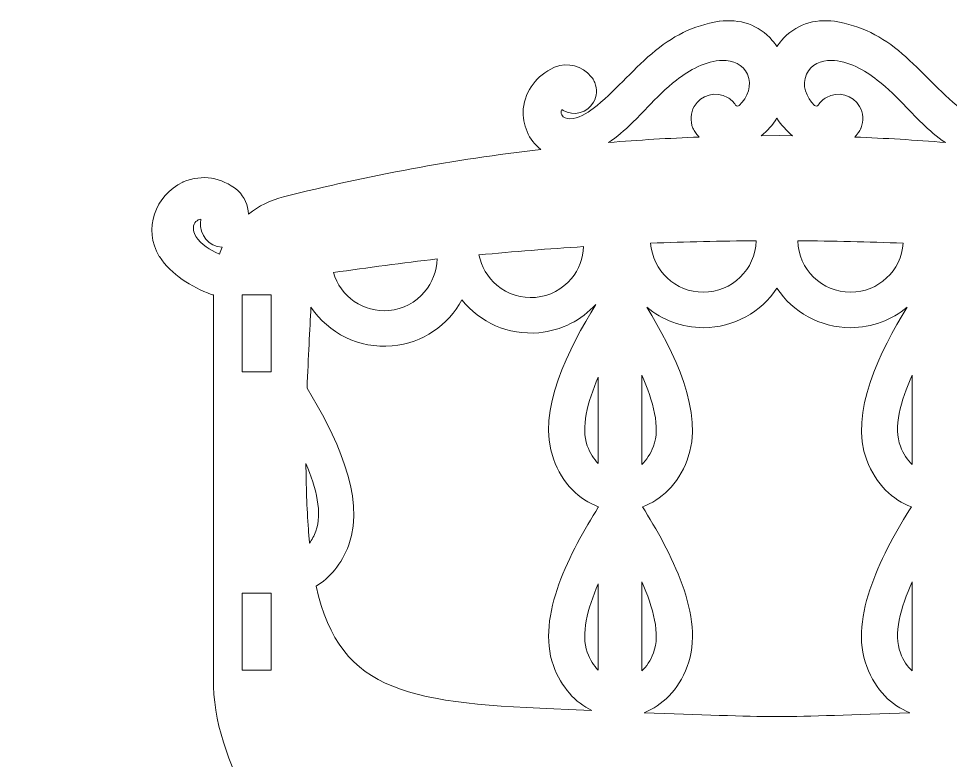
# Model space of a CAD drawing. Header units: millimetres. Extents: x -256 to 256, y -337 to 355.
# Drawn here: x -77.8 to 19.2, y 107 to 184.2 of the extents above; entities that cross this region are included whole.
import ezdxf

# ---------------------------------------------------------------- set-up
doc = ezdxf.new("R2010")
doc.units = ezdxf.units.MM
doc.header["$MEASUREMENT"] = 0
doc.layers.add('Camada 1', color=7, linetype='Continuous')

msp = doc.modelspace()

# ---------------------------------------------------------------- linework, layer by layer
at = {"layer": 'Camada 1', "color": 250, "lineweight": 20}
for points, knots in [([(-61.972, 97.934), (-62.0767, 96.5072), (-61.8025, 95.095), (-61.3112, 93.761), (-61.3112, 93.761), (-61.9061, 93.4968), (-62.3957, 93.055), (-62.7605, 92.4818), (-62.7605, 92.4818), (-62.7605, 92.4818), (-62.8538, 92.3279), (-62.8538, 92.3279), (-62.8538, 92.3279), (-62.9424, 92.1745), (-63.0105, 92.01), (-63.0557, 91.8386), (-63.0557, 91.8386), (-63.2537, 91.1621), (-63.1206, 90.4133), (-62.6913, 89.8324), (-62.6913, 89.8324), (-61.9328, 88.8061), (-60.4842, 88.5888), (-59.4579, 89.3473), (-59.4579, 89.3473), (-59.4579, 89.3473), (-59.3136, 89.4631), (-59.3136, 89.4631), (-59.3136, 89.4631), (-59.2281, 89.2909), (-59.1939, 89.1004), (-59.2566, 88.9104), (-59.2566, 88.9104), (-59.3677, 88.5742), (-59.7357, 88.436), (-60.0584, 88.401), (-60.0584, 88.401), (-60.8906, 88.3109), (-61.8859, 88.7769), (-62.575, 89.1942), (-62.575, 89.1942), (-63.6564, 89.8489), (-64.6896, 90.6716), (-65.6466, 91.4959), (-65.6466, 91.4959), (-67.0415, 92.6971), (-68.2964, 94.0283), (-69.652, 95.2673), (-69.652, 95.2673), (-69.8764, 95.5131), (-70.1272, 95.7333), (-70.3979, 95.9267), (-70.3979, 95.9267), (-71.978, 97.256), (-74.2963, 97.1354), (-76.1402, 96.4939), (-76.1402, 96.4939), (-77.2321, 96.1139), (-78.3207, 95.5015), (-79.1589, 94.6994), (-79.1589, 94.6994), (-79.1589, 94.6994), (-79.1874, 94.6703), (-79.1874, 94.6703), (-79.1874, 94.6703), (-80.4225, 93.3234), (-81.1962, 91.5354), (-81.2996, 89.7085), (-81.2996, 89.7085), (-81.4389, 87.2477), (-80.3285, 85.0554), (-78.3361, 83.6258), (-78.3361, 83.6258), (-78.3361, 83.6258), (-78.3212, 83.6155), (-78.3212, 83.6155), (-78.3212, 83.6155), (-77.6879, 83.1883), (-77.0142, 82.8299), (-76.3131, 82.5326), (-76.3131, 82.5326), (-77.8147, 80.3987), (-77.4893, 77.4656), (-75.7135, 75.4899), (-75.7135, 75.4899), (-75.7135, 75.4899), (-75.6868, 75.462), (-75.6868, 75.462), (-75.6868, 75.462), (-74.0791, 73.8797), (-72.1468, 73.4852), (-70.0023, 74.1046), (-70.0023, 74.1046), (-70.0023, 74.1046), (-69.9221, 74.1338), (-69.9221, 74.1338), (-69.9221, 74.1338), (-68.4054, 74.8056), (-67.597, 76.195), (-67.6518, 77.8392), (-67.6518, 77.8392), (-67.6518, 77.8392), (-67.663, 78.0507), (-67.663, 78.0507), (-67.663, 78.0507), (-67.6761, 78.2294), (-67.7113, 78.4078), (-67.7674, 78.5781), (-67.7674, 78.5781), (-67.9781, 79.2766), (-68.4892, 79.8772), (-69.1943, 80.1398), (-69.1943, 80.1398), (-70.4602, 80.6113), (-71.7397, 79.8216), (-72.1279, 78.582), (-72.1279, 78.582), (-72.1916, 78.3788), (-72.2306, 78.1686), (-72.2444, 77.9567), (-72.2444, 77.9567), (-72.6558, 78.069), (-73.0132, 78.3239), (-73.1879, 78.7385), (-73.1879, 78.7385), (-73.4224, 79.295), (-73.2166, 79.8849), (-72.8303, 80.3143), (-72.8303, 80.3143), (-71.4342, 81.3257), (-65.5772, 81.101), (-63.7487, 81.1446), (-63.7487, 81.1446), (-60.9694, 81.2108), (-58.1797, 81.3834), (-55.394, 81.4576), (-55.394, 81.4576), (-66.8927, 78.6892), (-75.438, 68.3375), (-75.438, 55.9888), (-75.438, 55.9888), (-75.438, 41.5209), (-63.7087, 29.7916), (-49.2409, 29.7916), (-49.2409, 29.7916), (-34.7726, 29.7916), (-23.0432, 41.5209), (-23.0432, 55.9888), (-23.0432, 55.9888), (-23.0432, 64.8213), (-27.4146, 72.6331), (-34.1117, 77.3786), (-34.1117, 77.3786), (-31.9191, 76.0886), (-29.9342, 74.6172), (-28.0311, 72.8827), (-28.0311, 72.8827), (-26.2532, 71.2621), (-24.6316, 69.4858), (-22.8611, 67.8622), (-22.8611, 67.8622), (-21.3775, 66.5018), (-19.8903, 65.4059), (-18.3502, 64.5158), (-18.3502, 64.5158), (-16.9602, 63.7125), (-15.5272, 63.0765), (-14.0154, 62.5648), (-14.0154, 62.5648), (-11.9826, 61.8766), (-9.807, 61.4129), (-7.4016, 61.0682), (-7.4016, 61.0682), (-4.5929, 60.6659), (-1.7247, 60.4452), (1.1451, 60.3446), (1.1451, 60.3446), (4.0149, 60.4452), (6.8831, 60.6659), (9.6918, 61.0682), (9.6918, 61.0682), (12.0972, 61.4129), (14.2728, 61.8766), (16.3056, 62.5648), (16.3056, 62.5648), (17.8174, 63.0765), (19.2504, 63.7125), (20.6404, 64.5158), (20.6404, 64.5158), (22.1805, 65.4059), (23.6677, 66.5018), (25.1513, 67.8622), (25.1513, 67.8622), (26.9218, 69.4858), (28.5434, 71.2621), (30.3213, 72.8827), (30.3213, 72.8827), (32.2244, 74.6172), (34.2093, 76.0886), (36.4019, 77.3786), (36.4019, 77.3786), (29.7048, 72.6331), (25.3334, 64.8213), (25.3334, 55.9888), (25.3334, 55.9888), (25.3334, 41.5209), (37.0628, 29.7916), (51.5311, 29.7916), (51.5311, 29.7916), (65.9989, 29.7916), (77.7282, 41.5209), (77.7282, 55.9888), (77.7282, 55.9888), (77.7282, 68.3375), (69.1829, 78.6892), (57.6842, 81.4576), (57.6842, 81.4576), (60.4699, 81.3834), (63.2596, 81.2108), (66.0389, 81.1446), (66.0389, 81.1446), (67.8674, 81.101), (73.7244, 81.3257), (75.1205, 80.3143), (75.1205, 80.3143), (75.5068, 79.8849), (75.7126, 79.295), (75.4781, 78.7385), (75.4781, 78.7385), (75.3034, 78.3239), (74.946, 78.069), (74.5346, 77.9567), (74.5346, 77.9567), (74.5208, 78.1686), (74.4818, 78.3788), (74.4181, 78.582), (74.4181, 78.582), (74.0299, 79.8216), (72.7504, 80.6113), (71.4845, 80.1398), (71.4845, 80.1398), (70.7794, 79.8772), (70.2683, 79.2766), (70.0529, 78.5633), (70.0529, 78.5633), (70.0015, 78.4078), (69.9663, 78.2294), (69.9532, 78.0507), (69.9532, 78.0507), (69.9532, 78.0507), (69.9425, 77.8512), (69.9425, 77.8512), (69.9425, 77.8512), (69.8872, 76.195), (70.6956, 74.8056), (72.2123, 74.1338), (72.2123, 74.1338), (72.2123, 74.1338), (72.2925, 74.1046), (72.2925, 74.1046), (72.2925, 74.1046), (74.437, 73.4852), (76.3693, 73.8797), (77.977, 75.462), (77.977, 75.462), (77.977, 75.462), (78.0037, 75.4899), (78.0037, 75.4899), (78.0037, 75.4899), (79.7795, 77.4656), (80.1049, 80.3987), (78.6033, 82.5326), (78.6033, 82.5326), (79.3044, 82.8299), (79.9781, 83.1883), (80.6114, 83.6155), (80.6114, 83.6155), (80.6114, 83.6155), (80.6263, 83.6258), (80.6263, 83.6258), (80.6263, 83.6258), (82.6187, 85.0554), (83.7291, 87.2477), (83.5898, 89.7085), (83.5898, 89.7085), (83.4864, 91.5354), (82.7127, 93.3234), (81.4776, 94.6703), (81.4776, 94.6703), (81.4776, 94.6703), (81.4491, 94.6994), (81.4491, 94.6994), (81.4491, 94.6994), (79.5135, 96.5522), (75.7667, 97.7534), (73.2911, 96.3459), (73.2911, 96.3459), (73.0779, 96.2247), (72.8758, 96.0846), (72.6881, 95.9267), (72.6881, 95.9267), (72.4174, 95.7333), (72.1666, 95.5131), (71.9422, 95.2673), (71.9422, 95.2673), (70.5866, 94.0283), (69.3317, 92.6971), (67.9368, 91.4959), (67.9368, 91.4959), (66.9798, 90.6716), (65.9466, 89.8489), (64.8652, 89.1942), (64.8652, 89.1942), (64.1761, 88.7769), (63.1808, 88.3109), (62.3486, 88.401), (62.3486, 88.401), (62.0259, 88.436), (61.6579, 88.5742), (61.5468, 88.9104), (61.5468, 88.9104), (61.4841, 89.1004), (61.5183, 89.2909), (61.6038, 89.4631), (61.6038, 89.4631), (61.6038, 89.4631), (61.7481, 89.3473), (61.7481, 89.3473), (61.7481, 89.3473), (62.7744, 88.5888), (64.223, 88.8061), (64.9815, 89.8324), (64.9815, 89.8324), (65.4108, 90.4133), (65.5439, 91.1621), (65.3412, 91.8554), (65.3412, 91.8554), (65.3007, 92.01), (65.2326, 92.1745), (65.144, 92.3279), (65.144, 92.3279), (65.144, 92.3279), (65.0507, 92.4818), (65.0507, 92.4818), (65.0507, 92.4818), (64.6859, 93.055), (64.1963, 93.4968), (63.6014, 93.761), (63.6014, 93.761), (64.0927, 95.095), (64.3669, 96.5072), (64.2622, 97.934), (64.2622, 97.934), (64.2622, 97.934), (64.2606, 97.9522), (64.2606, 97.9522), (64.2606, 97.9522), (63.9044, 101.4157), (60.5984, 103.466), (57.2892, 102.8001), (57.2892, 102.8001), (57.2892, 102.8001), (57.2496, 102.7907), (57.2496, 102.7907), (57.2496, 102.7907), (56.7424, 102.654), (56.2616, 102.4656), (55.8168, 102.2171), (55.8168, 102.2171), (58.3114, 106.6341), (59.8808, 111.1516), (59.8122, 115.5213), (59.8122, 115.5213), (59.8122, 115.5213), (59.8122, 155.4573), (59.8122, 155.4573), (59.8122, 155.4573), (59.8864, 155.4578), (59.9615, 155.4721), (60.036, 155.5004), (60.036, 155.5004), (62.1429, 156.3029), (64.1779, 157.5237), (65.4377, 159.4458), (65.4377, 159.4458), (65.4377, 159.4458), (65.4475, 159.4614), (65.4475, 159.4614), (65.4475, 159.4614), (67.2007, 162.3149), (65.8707, 165.7969), (62.9834, 167.1971), (62.9834, 167.1971), (62.9834, 167.1971), (62.9497, 167.2122), (62.9497, 167.2122), (62.9497, 167.2122), (60.9272, 168.0506), (59.0113, 167.6995), (57.306, 166.3509), (57.306, 166.3509), (57.306, 166.3509), (57.2457, 166.2966), (57.2457, 166.2966), (57.2457, 166.2966), (56.5925, 165.6263), (56.2021, 164.7843), (56.1539, 163.8727), (56.1539, 163.8727), (55.1062, 164.7017), (53.8728, 165.3231), (52.5065, 165.6686), (52.5065, 165.6686), (43.7009, 167.8957), (34.7551, 169.5439), (25.7398, 170.6049), (25.7398, 170.6049), (26.9935, 171.5651), (27.6513, 173.1885), (27.5559, 174.7726), (27.5559, 174.7726), (27.5559, 174.7726), (27.5527, 174.8094), (27.5527, 174.8094), (27.5527, 174.8094), (27.3124, 176.8264), (26.1627, 178.2507), (24.3607, 179.1453), (24.3607, 179.1453), (24.3607, 179.1453), (24.291, 179.1747), (24.291, 179.1747), (24.291, 179.1747), (22.869, 179.6783), (21.4396, 179.3421), (20.4731, 178.1488), (20.4731, 178.1488), (20.4731, 178.1488), (20.3623, 178.0058), (20.3623, 178.0058), (20.3623, 178.0058), (20.2573, 177.8635), (20.1708, 177.708), (20.1068, 177.5431), (20.1068, 177.5431), (19.8336, 176.8951), (19.881, 176.1332), (20.2409, 175.5087), (20.2409, 175.5087), (20.8769, 174.4047), (22.294, 174.0232), (23.3982, 174.6592), (23.3982, 174.6592), (23.3982, 174.6592), (23.5549, 174.7579), (23.5549, 174.7579), (23.5549, 174.7579), (23.6201, 174.5771), (23.6324, 174.3839), (23.5486, 174.2024), (23.5486, 174.2024), (23.4, 173.881), (23.0187, 173.7854), (22.6941, 173.7873), (22.6941, 173.7873), (21.8572, 173.7923), (20.9212, 174.3686), (20.2839, 174.8614), (20.2839, 174.8614), (18.064, 176.5783), (16.302, 178.7523), (14.1797, 180.5662), (14.1797, 180.5662), (12.0773, 182.3631), (9.9104, 183.5037), (7.1543, 183.9402), (7.1543, 183.9402), (7.1543, 183.9402), (7.1366, 183.9428), (7.1366, 183.9428), (7.1366, 183.9428), (5.033, 184.215), (3.0257, 183.5954), (1.6292, 181.9563), (1.6292, 181.9563), (1.4536, 181.7502), (1.2922, 181.5332), (1.1451, 181.3068), (1.1451, 181.3068), (0.998, 181.5332), (0.8366, 181.7502), (0.661, 181.9563), (0.661, 181.9563), (-0.7355, 183.5954), (-2.7428, 184.215), (-4.8463, 183.9428), (-4.8463, 183.9428), (-4.8463, 183.9428), (-4.8641, 183.9402), (-4.8641, 183.9402), (-4.8641, 183.9402), (-7.6202, 183.5037), (-9.7871, 182.3631), (-11.8895, 180.5662), (-11.8895, 180.5662), (-14.0118, 178.7523), (-15.7738, 176.5783), (-17.9937, 174.8614), (-17.9937, 174.8614), (-18.631, 174.3686), (-19.567, 173.7923), (-20.4039, 173.7873), (-20.4039, 173.7873), (-20.7285, 173.7854), (-21.1098, 173.881), (-21.2584, 174.2024), (-21.2584, 174.2024), (-21.3422, 174.3839), (-21.3299, 174.5771), (-21.2647, 174.7579), (-21.2647, 174.7579), (-21.2647, 174.7579), (-21.108, 174.6592), (-21.108, 174.6592), (-21.108, 174.6592), (-20.0038, 174.0232), (-18.5867, 174.4047), (-17.9507, 175.5087), (-17.9507, 175.5087), (-17.5908, 176.1332), (-17.5434, 176.8951), (-17.8232, 177.5594), (-17.8232, 177.5594), (-17.8806, 177.708), (-17.9671, 177.8635), (-18.0721, 178.0058), (-18.0721, 178.0058), (-18.0721, 178.0058), (-18.1829, 178.1488), (-18.1829, 178.1488), (-18.1829, 178.1488), (-19.1494, 179.3421), (-20.5788, 179.6783), (-22.0008, 179.1747), (-22.0008, 179.1747), (-22.0008, 179.1747), (-22.0705, 179.1453), (-22.0705, 179.1453), (-22.0705, 179.1453), (-23.8725, 178.2507), (-25.0222, 176.8264), (-25.2625, 174.8094), (-25.2625, 174.8094), (-25.2625, 174.8094), (-25.2657, 174.7726), (-25.2657, 174.7726), (-25.2657, 174.7726), (-25.3611, 173.1885), (-24.7033, 171.5651), (-23.4496, 170.6049), (-23.4496, 170.6049), (-32.4649, 169.5439), (-41.4107, 167.8957), (-50.2163, 165.6686), (-50.2163, 165.6686), (-51.5826, 165.3231), (-52.816, 164.7017), (-53.8637, 163.8727), (-53.8637, 163.8727), (-53.9119, 164.7843), (-54.3023, 165.6263), (-54.9555, 166.2966), (-54.9555, 166.2966), (-54.9555, 166.2966), (-55.0158, 166.3509), (-55.0158, 166.3509), (-55.0158, 166.3509), (-56.7211, 167.6995), (-58.637, 168.0506), (-60.6595, 167.2122), (-60.6595, 167.2122), (-60.6595, 167.2122), (-60.6932, 167.1971), (-60.6932, 167.1971), (-60.6932, 167.1971), (-63.5805, 165.7969), (-64.9105, 162.3149), (-63.1573, 159.4614), (-63.1573, 159.4614), (-63.1573, 159.4614), (-63.1475, 159.4458), (-63.1475, 159.4458), (-63.1475, 159.4458), (-61.8877, 157.5237), (-59.8527, 156.3029), (-57.7458, 155.5004), (-57.7458, 155.5004), (-57.6713, 155.4721), (-57.5962, 155.4578), (-57.522, 155.4573), (-57.522, 155.4573), (-57.522, 155.4573), (-57.522, 115.5213), (-57.522, 115.5213), (-57.522, 115.5213), (-57.5906, 111.1516), (-56.0212, 106.6341), (-53.5266, 102.2171), (-53.5266, 102.2171), (-53.9714, 102.4656), (-54.4522, 102.654), (-54.9594, 102.7907), (-54.9594, 102.7907), (-54.9594, 102.7907), (-54.999, 102.8001), (-54.999, 102.8001), (-54.999, 102.8001), (-58.3082, 103.466), (-61.6142, 101.4157), (-61.9704, 97.9522), (-61.9704, 97.9522), (-61.9704, 97.9522), (-61.972, 97.934), (-61.972, 97.934)], [0, 0, 0, 0, 0.0063694, 0.0063694, 0.0063694, 0.0063694, 0.0127389, 0.0127389, 0.0127389, 0.0127389, 0.0191083, 0.0191083, 0.0191083, 0.0191083, 0.0254777, 0.0254777, 0.0254777, 0.0254777, 0.0318471, 0.0318471, 0.0318471, 0.0318471, 0.0382166, 0.0382166, 0.0382166, 0.0382166, 0.044586, 0.044586, 0.044586, 0.044586, 0.0509554, 0.0509554, 0.0509554, 0.0509554, 0.0573248, 0.0573248, 0.0573248, 0.0573248, 0.0636943, 0.0636943, 0.0636943, 0.0636943, 0.0700637, 0.0700637, 0.0700637, 0.0700637, 0.0764331, 0.0764331, 0.0764331, 0.0764331, 0.0828025, 0.0828025, 0.0828025, 0.0828025, 0.089172, 0.089172, 0.089172, 0.089172, 0.0955414, 0.0955414, 0.0955414, 0.0955414, 0.1019108, 0.1019108, 0.1019108, 0.1019108, 0.1082803, 0.1082803, 0.1082803, 0.1082803, 0.1146497, 0.1146497, 0.1146497, 0.1146497, 0.1210191, 0.1210191, 0.1210191, 0.1210191, 0.1273885, 0.1273885, 0.1273885, 0.1273885, 0.133758, 0.133758, 0.133758, 0.133758, 0.1401274, 0.1401274, 0.1401274, 0.1401274, 0.1464968, 0.1464968, 0.1464968, 0.1464968, 0.1528662, 0.1528662, 0.1528662, 0.1528662, 0.1592357, 0.1592357, 0.1592357, 0.1592357, 0.1656051, 0.1656051, 0.1656051, 0.1656051, 0.1719745, 0.1719745, 0.1719745, 0.1719745, 0.1783439, 0.1783439, 0.1783439, 0.1783439, 0.1847134, 0.1847134, 0.1847134, 0.1847134, 0.1910828, 0.1910828, 0.1910828, 0.1910828, 0.1974522, 0.1974522, 0.1974522, 0.1974522, 0.2038217, 0.2038217, 0.2038217, 0.2038217, 0.2101911, 0.2101911, 0.2101911, 0.2101911, 0.2165605, 0.2165605, 0.2165605, 0.2165605, 0.2229299, 0.2229299, 0.2229299, 0.2229299, 0.2292994, 0.2292994, 0.2292994, 0.2292994, 0.2356688, 0.2356688, 0.2356688, 0.2356688, 0.2420382, 0.2420382, 0.2420382, 0.2420382, 0.2484076, 0.2484076, 0.2484076, 0.2484076, 0.2547771, 0.2547771, 0.2547771, 0.2547771, 0.2611465, 0.2611465, 0.2611465, 0.2611465, 0.2675159, 0.2675159, 0.2675159, 0.2675159, 0.2738854, 0.2738854, 0.2738854, 0.2738854, 0.2802548, 0.2802548, 0.2802548, 0.2802548, 0.2866242, 0.2866242, 0.2866242, 0.2866242, 0.2929936, 0.2929936, 0.2929936, 0.2929936, 0.2993631, 0.2993631, 0.2993631, 0.2993631, 0.3057325, 0.3057325, 0.3057325, 0.3057325, 0.3121019, 0.3121019, 0.3121019, 0.3121019, 0.3184713, 0.3184713, 0.3184713, 0.3184713, 0.3248408, 0.3248408, 0.3248408, 0.3248408, 0.3312102, 0.3312102, 0.3312102, 0.3312102, 0.3375796, 0.3375796, 0.3375796, 0.3375796, 0.343949, 0.343949, 0.343949, 0.343949, 0.3503185, 0.3503185, 0.3503185, 0.3503185, 0.3566879, 0.3566879, 0.3566879, 0.3566879, 0.3630573, 0.3630573, 0.3630573, 0.3630573, 0.3694268, 0.3694268, 0.3694268, 0.3694268, 0.3757962, 0.3757962, 0.3757962, 0.3757962, 0.3821656, 0.3821656, 0.3821656, 0.3821656, 0.388535, 0.388535, 0.388535, 0.388535, 0.3949045, 0.3949045, 0.3949045, 0.3949045, 0.4012739, 0.4012739, 0.4012739, 0.4012739, 0.4076433, 0.4076433, 0.4076433, 0.4076433, 0.4140127, 0.4140127, 0.4140127, 0.4140127, 0.4203822, 0.4203822, 0.4203822, 0.4203822, 0.4267516, 0.4267516, 0.4267516, 0.4267516, 0.433121, 0.433121, 0.433121, 0.433121, 0.4394904, 0.4394904, 0.4394904, 0.4394904, 0.4458599, 0.4458599, 0.4458599, 0.4458599, 0.4522293, 0.4522293, 0.4522293, 0.4522293, 0.4585987, 0.4585987, 0.4585987, 0.4585987, 0.4649682, 0.4649682, 0.4649682, 0.4649682, 0.4713376, 0.4713376, 0.4713376, 0.4713376, 0.477707, 0.477707, 0.477707, 0.477707, 0.4840764, 0.4840764, 0.4840764, 0.4840764, 0.4904459, 0.4904459, 0.4904459, 0.4904459, 0.4968153, 0.4968153, 0.4968153, 0.4968153, 0.5031847, 0.5031847, 0.5031847, 0.5031847, 0.5095541, 0.5095541, 0.5095541, 0.5095541, 0.5159236, 0.5159236, 0.5159236, 0.5159236, 0.522293, 0.522293, 0.522293, 0.522293, 0.5286624, 0.5286624, 0.5286624, 0.5286624, 0.5350318, 0.5350318, 0.5350318, 0.5350318, 0.5414013, 0.5414013, 0.5414013, 0.5414013, 0.5477707, 0.5477707, 0.5477707, 0.5477707, 0.5541401, 0.5541401, 0.5541401, 0.5541401, 0.5605096, 0.5605096, 0.5605096, 0.5605096, 0.566879, 0.566879, 0.566879, 0.566879, 0.5732484, 0.5732484, 0.5732484, 0.5732484, 0.5796178, 0.5796178, 0.5796178, 0.5796178, 0.5859873, 0.5859873, 0.5859873, 0.5859873, 0.5923567, 0.5923567, 0.5923567, 0.5923567, 0.5987261, 0.5987261, 0.5987261, 0.5987261, 0.6050955, 0.6050955, 0.6050955, 0.6050955, 0.611465, 0.611465, 0.611465, 0.611465, 0.6178344, 0.6178344, 0.6178344, 0.6178344, 0.6242038, 0.6242038, 0.6242038, 0.6242038, 0.6305732, 0.6305732, 0.6305732, 0.6305732, 0.6369427, 0.6369427, 0.6369427, 0.6369427, 0.6433121, 0.6433121, 0.6433121, 0.6433121, 0.6496815, 0.6496815, 0.6496815, 0.6496815, 0.656051, 0.656051, 0.656051, 0.656051, 0.6624204, 0.6624204, 0.6624204, 0.6624204, 0.6687898, 0.6687898, 0.6687898, 0.6687898, 0.6751592, 0.6751592, 0.6751592, 0.6751592, 0.6815287, 0.6815287, 0.6815287, 0.6815287, 0.6878981, 0.6878981, 0.6878981, 0.6878981, 0.6942675, 0.6942675, 0.6942675, 0.6942675, 0.7006369, 0.7006369, 0.7006369, 0.7006369, 0.7070064, 0.7070064, 0.7070064, 0.7070064, 0.7133758, 0.7133758, 0.7133758, 0.7133758, 0.7197452, 0.7197452, 0.7197452, 0.7197452, 0.7261146, 0.7261146, 0.7261146, 0.7261146, 0.7324841, 0.7324841, 0.7324841, 0.7324841, 0.7388535, 0.7388535, 0.7388535, 0.7388535, 0.7452229, 0.7452229, 0.7452229, 0.7452229, 0.7515924, 0.7515924, 0.7515924, 0.7515924, 0.7579618, 0.7579618, 0.7579618, 0.7579618, 0.7643312, 0.7643312, 0.7643312, 0.7643312, 0.7707006, 0.7707006, 0.7707006, 0.7707006, 0.7770701, 0.7770701, 0.7770701, 0.7770701, 0.7834395, 0.7834395, 0.7834395, 0.7834395, 0.7898089, 0.7898089, 0.7898089, 0.7898089, 0.7961783, 0.7961783, 0.7961783, 0.7961783, 0.8025478, 0.8025478, 0.8025478, 0.8025478, 0.8089172, 0.8089172, 0.8089172, 0.8089172, 0.8152866, 0.8152866, 0.8152866, 0.8152866, 0.8216561, 0.8216561, 0.8216561, 0.8216561, 0.8280255, 0.8280255, 0.8280255, 0.8280255, 0.8343949, 0.8343949, 0.8343949, 0.8343949, 0.8407643, 0.8407643, 0.8407643, 0.8407643, 0.8471338, 0.8471338, 0.8471338, 0.8471338, 0.8535032, 0.8535032, 0.8535032, 0.8535032, 0.8598726, 0.8598726, 0.8598726, 0.8598726, 0.866242, 0.866242, 0.866242, 0.866242, 0.8726115, 0.8726115, 0.8726115, 0.8726115, 0.8789809, 0.8789809, 0.8789809, 0.8789809, 0.8853503, 0.8853503, 0.8853503, 0.8853503, 0.8917197, 0.8917197, 0.8917197, 0.8917197, 0.8980892, 0.8980892, 0.8980892, 0.8980892, 0.9044586, 0.9044586, 0.9044586, 0.9044586, 0.910828, 0.910828, 0.910828, 0.910828, 0.9171975, 0.9171975, 0.9171975, 0.9171975, 0.9235669, 0.9235669, 0.9235669, 0.9235669, 0.9299363, 0.9299363, 0.9299363, 0.9299363, 0.9363057, 0.9363057, 0.9363057, 0.9363057, 0.9426752, 0.9426752, 0.9426752, 0.9426752, 0.9490446, 0.9490446, 0.9490446, 0.9490446, 0.955414, 0.955414, 0.955414, 0.955414, 0.9617834, 0.9617834, 0.9617834, 0.9617834, 0.9681529, 0.9681529, 0.9681529, 0.9681529, 0.9745223, 0.9745223, 0.9745223, 0.9745223, 0.9808917, 0.9808917, 0.9808917, 0.9808917, 0.9872611, 0.9872611, 0.9872611, 0.9872611, 1, 1, 1, 1]), ([(-6.9529, 171.8858), (-10.1045, 171.7665), (-13.253, 171.5758), (-16.3954, 171.3138), (-16.3954, 171.3138), (-15.5153, 171.9023), (-14.7019, 172.6032), (-13.958, 173.3412), (-13.958, 173.3412), (-13.4133, 173.8482), (-12.8858, 174.3969), (-12.3596, 174.9503), (-12.3596, 174.9503), (-11.3776, 175.983), (-10.4379, 176.9455), (-9.3052, 177.8216), (-9.3052, 177.8216), (-7.9917, 178.8374), (-6.233, 179.8613), (-4.5276, 179.8715), (-4.5276, 179.8715), (-3.4592, 179.8779), (-2.3992, 179.4482), (-1.9302, 178.4333), (-1.9302, 178.4333), (-1.398, 177.2817), (-1.9091, 176.0164), (-2.7711, 175.1828), (-2.7711, 175.1828), (-2.8311, 175.1248), (-2.8899, 175.1046), (-2.9728, 175.1135), (-2.9728, 175.1135), (-3.056, 175.1224), (-3.1088, 175.1546), (-3.1553, 175.2243), (-3.1553, 175.2243), (-3.3719, 175.5492), (-3.6604, 175.8179), (-3.9986, 176.0128), (-3.9986, 176.0128), (-5.2093, 176.7102), (-6.7674, 176.291), (-7.4647, 175.0802), (-7.4647, 175.0802), (-7.8589, 174.3957), (-7.9112, 173.5576), (-7.6045, 172.8296), (-7.6045, 172.8296), (-7.6045, 172.8296), (-7.5986, 172.8151), (-7.5986, 172.8151), (-7.5986, 172.8151), (-7.5372, 172.6569), (-7.4499, 172.5002), (-7.344, 172.3568), (-7.344, 172.3568), (-7.344, 172.3568), (-7.1911, 172.1598), (-7.1911, 172.1598), (-7.1911, 172.1598), (-7.1141, 172.0648), (-7.0348, 171.9733), (-6.9529, 171.8858)], [0, 0, 0, 0, 0.0588235, 0.0588235, 0.0588235, 0.0588235, 0.1176471, 0.1176471, 0.1176471, 0.1176471, 0.1764706, 0.1764706, 0.1764706, 0.1764706, 0.2352941, 0.2352941, 0.2352941, 0.2352941, 0.2941176, 0.2941176, 0.2941176, 0.2941176, 0.3529412, 0.3529412, 0.3529412, 0.3529412, 0.4117647, 0.4117647, 0.4117647, 0.4117647, 0.4705882, 0.4705882, 0.4705882, 0.4705882, 0.5294118, 0.5294118, 0.5294118, 0.5294118, 0.5882353, 0.5882353, 0.5882353, 0.5882353, 0.6470588, 0.6470588, 0.6470588, 0.6470588, 0.7058824, 0.7058824, 0.7058824, 0.7058824, 0.7647059, 0.7647059, 0.7647059, 0.7647059, 0.8235294, 0.8235294, 0.8235294, 0.8235294, 0.8823529, 0.8823529, 0.8823529, 0.8823529, 1, 1, 1, 1]), ([(18.6854, 171.3138), (15.5432, 171.5758), (12.395, 171.7664), (9.2435, 171.8858), (9.2435, 171.8858), (9.3232, 171.9711), (9.4, 172.0593), (9.4735, 172.1502), (9.4735, 172.1502), (9.4735, 172.1502), (9.6342, 172.3568), (9.6342, 172.3568), (9.6342, 172.3568), (9.7401, 172.5002), (9.8274, 172.6569), (9.8921, 172.8231), (9.8921, 172.8231), (9.8921, 172.8231), (9.8981, 172.8381), (9.8981, 172.8381), (9.8981, 172.8381), (10.2014, 173.5576), (10.1491, 174.3957), (9.7549, 175.0802), (9.7549, 175.0802), (9.0576, 176.291), (7.4995, 176.7102), (6.2888, 176.0128), (6.2888, 176.0128), (5.9506, 175.8179), (5.6621, 175.5492), (5.4455, 175.2243), (5.4455, 175.2243), (5.399, 175.1546), (5.3462, 175.1224), (5.263, 175.1135), (5.263, 175.1135), (5.1801, 175.1046), (5.1213, 175.1248), (5.0613, 175.1828), (5.0613, 175.1828), (4.1993, 176.0164), (3.6882, 177.2817), (4.2204, 178.4333), (4.2204, 178.4333), (4.6894, 179.4482), (5.7494, 179.8779), (6.8178, 179.8715), (6.8178, 179.8715), (8.5232, 179.8613), (10.2819, 178.8374), (11.5954, 177.8216), (11.5954, 177.8216), (12.7281, 176.9455), (13.6679, 175.983), (14.6498, 174.9503), (14.6498, 174.9503), (15.176, 174.3969), (15.7035, 173.8482), (16.2625, 173.3274), (16.2625, 173.3274), (16.9962, 172.5992), (17.8064, 171.9013), (18.6854, 171.3138)], [0, 0, 0, 0, 0.0588235, 0.0588235, 0.0588235, 0.0588235, 0.1176471, 0.1176471, 0.1176471, 0.1176471, 0.1764706, 0.1764706, 0.1764706, 0.1764706, 0.2352941, 0.2352941, 0.2352941, 0.2352941, 0.2941176, 0.2941176, 0.2941176, 0.2941176, 0.3529412, 0.3529412, 0.3529412, 0.3529412, 0.4117647, 0.4117647, 0.4117647, 0.4117647, 0.4705882, 0.4705882, 0.4705882, 0.4705882, 0.5294118, 0.5294118, 0.5294118, 0.5294118, 0.5882353, 0.5882353, 0.5882353, 0.5882353, 0.6470588, 0.6470588, 0.6470588, 0.6470588, 0.7058824, 0.7058824, 0.7058824, 0.7058824, 0.7647059, 0.7647059, 0.7647059, 0.7647059, 0.8235294, 0.8235294, 0.8235294, 0.8235294, 0.8823529, 0.8823529, 0.8823529, 0.8823529, 1, 1, 1, 1]), ([(2.7717, 172.0308), (2.7717, 172.0308), (1.3661, 172.0356), (1.3661, 172.0356), (1.3661, 172.0356), (1.3661, 172.0356), (-0.4815, 172.0308), (-0.4815, 172.0308), (-0.4815, 172.0308), (0.1594, 172.5499), (0.7079, 173.1488), (1.1451, 173.8383), (1.1451, 173.8383), (1.5823, 173.1488), (2.1308, 172.5499), (2.7717, 172.0308)], [0, 0, 0, 0, 0.2, 0.2, 0.2, 0.2, 0.4, 0.4, 0.4, 0.4, 0.6, 0.6, 0.6, 0.6, 1, 1, 1, 1]), ([(-57.3397, 159.9164), (-58.1517, 160.3129), (-59.1662, 160.9795), (-59.5095, 161.8636), (-59.5095, 161.8636), (-59.6679, 162.2712), (-59.6731, 162.7542), (-59.3462, 163.0819), (-59.3462, 163.0819), (-59.198, 163.2304), (-59.0165, 163.3112), (-58.8243, 163.3403), (-58.8243, 163.3403), (-58.8408, 163.2503), (-58.8529, 163.1594), (-58.8604, 163.0678), (-58.8604, 163.0678), (-58.9721, 161.7131), (-58.0177, 160.4501), (-56.6181, 160.4093), (-56.6181, 160.4093), (-56.6181, 160.4093), (-56.6077, 160.409), (-56.6077, 160.409), (-56.6077, 160.409), (-56.7144, 160.1813), (-56.8125, 159.9489), (-56.9016, 159.7122), (-56.9016, 159.7122), (-56.9016, 159.7122), (-57.3397, 159.9164), (-57.3397, 159.9164)], [0, 0, 0, 0, 0.1111111, 0.1111111, 0.1111111, 0.1111111, 0.2222222, 0.2222222, 0.2222222, 0.2222222, 0.3333333, 0.3333333, 0.3333333, 0.3333333, 0.4444444, 0.4444444, 0.4444444, 0.4444444, 0.5555556, 0.5555556, 0.5555556, 0.5555556, 0.6666667, 0.6666667, 0.6666667, 0.6666667, 0.7777778, 0.7777778, 0.7777778, 0.7777778, 1, 1, 1, 1]), ([(-6.5169, 155.7375), (-9.42, 155.7375), (-11.7976, 157.9858), (-12.0035, 160.8365), (-12.0035, 160.8365), (-8.3432, 160.9839), (-4.6812, 161.0681), (-1.0181, 161.0902), (-1.0181, 161.0902), (-1.0966, 158.1205), (-3.5282, 155.7375), (-6.5169, 155.7375)], [0, 0, 0, 0, 0.25, 0.25, 0.25, 0.25, 0.5, 0.5, 0.5, 0.5, 1, 1, 1, 1]), ([(14.2944, 160.8364), (14.0927, 157.9906), (11.7132, 155.7375), (8.8071, 155.7375), (8.8071, 155.7375), (5.8184, 155.7375), (3.3868, 158.1205), (3.3083, 161.0902), (3.3083, 161.0902), (6.9716, 161.0681), (10.6339, 160.9839), (14.2944, 160.8364)], [0, 0, 0, 0, 0.25, 0.25, 0.25, 0.25, 0.5, 0.5, 0.5, 0.5, 1, 1, 1, 1]), ([(-28.0136, 156.465), (-28.9848, 157.279), (-29.6364, 158.3877), (-29.8767, 159.6173), (-29.8767, 159.6173), (-26.2502, 159.9675), (-22.6175, 160.2549), (-18.9809, 160.4803), (-18.9809, 160.4803), (-19.0239, 159.2655), (-19.4675, 158.0998), (-20.2557, 157.1557), (-20.2557, 157.1557), (-21.1939, 156.0316), (-22.5266, 155.3332), (-23.9853, 155.2018), (-23.9853, 155.2018), (-25.4481, 155.07), (-26.8882, 155.5218), (-28.0136, 156.465)], [0, 0, 0, 0, 0.1666667, 0.1666667, 0.1666667, 0.1666667, 0.3333333, 0.3333333, 0.3333333, 0.3333333, 0.5, 0.5, 0.5, 0.5, 0.6666667, 0.6666667, 0.6666667, 0.6666667, 1, 1, 1, 1]), ([(-35.5391, 155.784), (-36.4735, 154.6668), (-37.7936, 153.9573), (-39.2474, 153.8264), (-39.2474, 153.8264), (-41.8887, 153.5884), (-44.31, 155.2861), (-45.0278, 157.7811), (-45.0278, 157.7811), (-41.4376, 158.3064), (-37.8383, 158.7695), (-34.2349, 159.1947), (-34.2349, 159.1947), (-34.2709, 157.9493), (-34.7321, 156.7491), (-35.5391, 155.784)], [0, 0, 0, 0, 0.2, 0.2, 0.2, 0.2, 0.4, 0.4, 0.4, 0.4, 0.6, 0.6, 0.6, 0.6, 1, 1, 1, 1]), ([(-51.522, 155.4573), (-51.522, 155.4573), (-51.522, 147.4573), (-51.522, 147.4573), (-51.522, 147.4573), (-51.522, 147.4573), (-54.522, 147.4573), (-54.522, 147.4573), (-54.522, 147.4573), (-54.522, 147.4573), (-54.522, 155.4573), (-54.522, 155.4573), (-54.522, 155.4573), (-54.522, 155.4573), (-51.522, 155.4573), (-51.522, 155.4573)], [0, 0, 0, 0, 0.2, 0.2, 0.2, 0.2, 0.4, 0.4, 0.4, 0.4, 0.6, 0.6, 0.6, 0.6, 1, 1, 1, 1]), ([(0.9241, 111.566), (-2.0047, 111.566), (-7.0232, 111.7428), (-12.6743, 111.9679), (-12.6743, 111.9679), (-10.8029, 112.701), (-9.1438, 114.2955), (-8.2004, 116.7582), (-8.2004, 116.7582), (-6.2272, 121.9086), (-10.0072, 128.8493), (-12.8615, 133.4037), (-12.8615, 133.4037), (-10.9139, 134.1023), (-9.1753, 135.7198), (-8.2004, 138.2643), (-8.2004, 138.2643), (-6.3299, 143.1467), (-9.6295, 149.6378), (-12.4093, 154.18), (-12.4093, 154.18), (-10.8139, 152.8466), (-8.759, 152.044), (-6.5169, 152.044), (-6.5169, 152.044), (-3.3188, 152.044), (-0.5021, 153.6769), (1.1451, 156.1543), (1.1451, 156.1543), (2.7923, 153.6769), (5.609, 152.044), (8.8071, 152.044), (8.8071, 152.044), (11.0492, 152.044), (13.1041, 152.8466), (14.6995, 154.18), (14.6995, 154.18), (11.9197, 149.6378), (8.6201, 143.1467), (10.4906, 138.2643), (10.4906, 138.2643), (11.4655, 135.7198), (13.2041, 134.1023), (15.1517, 133.4037), (15.1517, 133.4037), (12.2974, 128.8493), (8.5174, 121.9086), (10.4906, 116.7582), (10.4906, 116.7582), (11.434, 114.2955), (13.0931, 112.701), (14.9645, 111.9679), (14.9645, 111.9679), (9.3134, 111.7428), (4.2949, 111.566), (1.3661, 111.566), (1.3661, 111.566), (1.3661, 111.566), (0.9241, 111.566), (0.9241, 111.566)], [0, 0, 0, 0, 0.0625, 0.0625, 0.0625, 0.0625, 0.125, 0.125, 0.125, 0.125, 0.1875, 0.1875, 0.1875, 0.1875, 0.25, 0.25, 0.25, 0.25, 0.3125, 0.3125, 0.3125, 0.3125, 0.375, 0.375, 0.375, 0.375, 0.4375, 0.4375, 0.4375, 0.4375, 0.5, 0.5, 0.5, 0.5, 0.5625, 0.5625, 0.5625, 0.5625, 0.625, 0.625, 0.625, 0.625, 0.6875, 0.6875, 0.6875, 0.6875, 0.75, 0.75, 0.75, 0.75, 0.8125, 0.8125, 0.8125, 0.8125, 0.875, 0.875, 0.875, 0.875, 1, 1, 1, 1]), ([(-18.1267, 112.1899), (-18.1267, 112.1899), (-20.5993, 112.2916), (-20.5993, 112.2916), (-20.5993, 112.2916), (-36.819, 112.9563), (-44.3377, 113.8096), (-46.8361, 125.1268), (-46.8361, 125.1268), (-45.4116, 125.9822), (-44.186, 127.4181), (-43.4304, 129.4382), (-43.4304, 129.4382), (-41.5522, 134.4599), (-45.0132, 141.1832), (-47.7704, 145.7375), (-47.7704, 145.7375), (-47.656, 148.9519), (-47.4878, 151.87), (-47.366, 154.1641), (-47.366, 154.1641), (-45.5522, 151.4792), (-42.3711, 149.8365), (-38.9158, 150.1478), (-38.9158, 150.1478), (-35.7305, 150.4348), (-33.0714, 152.3142), (-31.6534, 154.9298), (-31.6534, 154.9298), (-29.7903, 152.6094), (-26.8385, 151.2363), (-23.6537, 151.5232), (-23.6537, 151.5232), (-21.2759, 151.7375), (-19.191, 152.8393), (-17.697, 154.4721), (-17.697, 154.4721), (-20.4902, 149.9523), (-23.9373, 143.3588), (-22.1342, 138.3945), (-22.1342, 138.3945), (-21.1895, 135.7932), (-19.435, 134.1296), (-17.4565, 133.4123), (-17.4565, 133.4123), (-17.4565, 133.4123), (-17.426, 133.4014), (-17.426, 133.4014), (-17.426, 133.4014), (-17.426, 133.4014), (-17.4565, 133.3527), (-17.4565, 133.3527), (-17.4565, 133.3527), (-20.2867, 128.8291), (-23.9895, 121.9962), (-22.1342, 116.8883), (-22.1342, 116.8883), (-21.2977, 114.5851), (-19.8263, 113.0167), (-18.1267, 112.1899)], [0, 0, 0, 0, 0.0625, 0.0625, 0.0625, 0.0625, 0.125, 0.125, 0.125, 0.125, 0.1875, 0.1875, 0.1875, 0.1875, 0.25, 0.25, 0.25, 0.25, 0.3125, 0.3125, 0.3125, 0.3125, 0.375, 0.375, 0.375, 0.375, 0.4375, 0.4375, 0.4375, 0.4375, 0.5, 0.5, 0.5, 0.5, 0.5625, 0.5625, 0.5625, 0.5625, 0.625, 0.625, 0.625, 0.625, 0.6875, 0.6875, 0.6875, 0.6875, 0.75, 0.75, 0.75, 0.75, 0.8125, 0.8125, 0.8125, 0.8125, 0.875, 0.875, 0.875, 0.875, 1, 1, 1, 1]), ([(-17.4565, 137.8987), (-17.9218, 138.3608), (-18.3192, 138.9821), (-18.6022, 139.7612), (-18.6022, 139.7612), (-19.282, 141.6332), (-18.5808, 144.2907), (-17.4565, 146.8765), (-17.4565, 146.8765), (-17.4565, 146.8765), (-17.4565, 137.8987), (-17.4565, 137.8987)], [0, 0, 0, 0, 0.25, 0.25, 0.25, 0.25, 0.5, 0.5, 0.5, 0.5, 1, 1, 1, 1]), ([(-11.7084, 139.6962), (-12.0146, 138.8965), (-12.4388, 138.2688), (-12.9298, 137.812), (-12.9298, 137.812), (-12.9298, 137.812), (-12.9298, 147.1049), (-12.9298, 147.1049), (-12.9298, 147.1049), (-11.7355, 144.4204), (-10.968, 141.6287), (-11.7084, 139.6962)], [0, 0, 0, 0, 0.25, 0.25, 0.25, 0.25, 0.5, 0.5, 0.5, 0.5, 1, 1, 1, 1]), ([(13.9986, 139.6962), (13.2582, 141.6287), (14.0257, 144.4204), (15.22, 147.1049), (15.22, 147.1049), (15.22, 147.1049), (15.22, 137.812), (15.22, 137.812), (15.22, 137.812), (14.729, 138.2688), (14.3048, 138.8965), (13.9986, 139.6962)], [0, 0, 0, 0, 0.25, 0.25, 0.25, 0.25, 0.5, 0.5, 0.5, 0.5, 1, 1, 1, 1]), ([(-46.8552, 130.8701), (-47.0373, 130.3832), (-47.262, 129.96), (-47.5181, 129.6004), (-47.5181, 129.6004), (-47.564, 130.0711), (-47.605, 130.5552), (-47.6406, 131.0529), (-47.6406, 131.0529), (-47.8014, 133.2973), (-47.8765, 135.6179), (-47.8944, 137.9193), (-47.8944, 137.9193), (-46.8179, 135.3471), (-46.1647, 132.7165), (-46.8552, 130.8701)], [0, 0, 0, 0, 0.2, 0.2, 0.2, 0.2, 0.4, 0.4, 0.4, 0.4, 0.6, 0.6, 0.6, 0.6, 1, 1, 1, 1]), ([(-17.4565, 116.3926), (-17.9218, 116.8546), (-18.3192, 117.4759), (-18.6022, 118.255), (-18.6022, 118.255), (-19.282, 120.127), (-18.5808, 122.7845), (-17.4565, 125.3704), (-17.4565, 125.3704), (-17.4565, 125.3704), (-17.4565, 116.3926), (-17.4565, 116.3926)], [0, 0, 0, 0, 0.25, 0.25, 0.25, 0.25, 0.5, 0.5, 0.5, 0.5, 1, 1, 1, 1]), ([(-12.9298, 116.3059), (-12.9298, 116.3059), (-12.9298, 125.5988), (-12.9298, 125.5988), (-12.9298, 125.5988), (-11.7355, 122.9142), (-10.968, 120.1225), (-11.7084, 118.19), (-11.7084, 118.19), (-12.0146, 117.3904), (-12.4388, 116.7627), (-12.9298, 116.3059)], [0, 0, 0, 0, 0.25, 0.25, 0.25, 0.25, 0.5, 0.5, 0.5, 0.5, 1, 1, 1, 1]), ([(13.9986, 118.19), (13.2582, 120.1225), (14.0257, 122.9142), (15.22, 125.5988), (15.22, 125.5988), (15.22, 125.5988), (15.22, 116.3059), (15.22, 116.3059), (15.22, 116.3059), (14.729, 116.7627), (14.3048, 117.3904), (13.9986, 118.19)], [0, 0, 0, 0, 0.25, 0.25, 0.25, 0.25, 0.5, 0.5, 0.5, 0.5, 1, 1, 1, 1]), ([(-51.522, 116.4028), (-51.522, 116.4028), (-54.522, 116.4028), (-54.522, 116.4028), (-54.522, 116.4028), (-54.522, 116.4028), (-54.522, 124.4028), (-54.522, 124.4028), (-54.522, 124.4028), (-54.522, 124.4028), (-51.522, 124.4028), (-51.522, 124.4028), (-51.522, 124.4028), (-51.522, 124.4028), (-51.522, 116.4028), (-51.522, 116.4028)], [0, 0, 0, 0, 0.2, 0.2, 0.2, 0.2, 0.4, 0.4, 0.4, 0.4, 0.6, 0.6, 0.6, 0.6, 1, 1, 1, 1])]:
    msp.add_open_spline(points, degree=3, knots=knots, dxfattribs=at)

doc.saveas('drawing.dxf')
